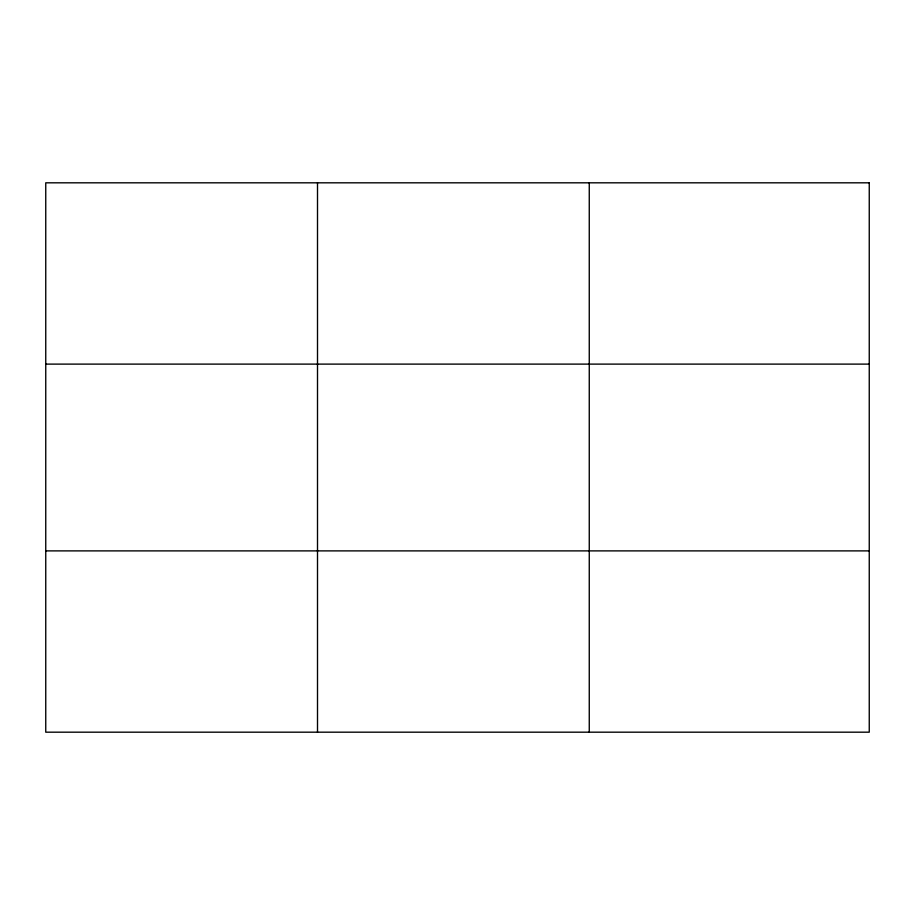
<?xml version="1.0" encoding="UTF-8"?>
<svg xmlns="http://www.w3.org/2000/svg" width="915" height="915" viewBox="0 0 915 915"><rect width="100%" height="100%" fill="white"/><g stroke="black" fill="none" stroke-linecap="round" stroke-linejoin="round"><path stroke-width="1.37" d="M317.505 182.817L317.505 732.183M589.26 182.817L589.26 732.183M45.75 364.113L869.25 364.113M45.75 550.887L869.25 550.887M869.25 182.817L869.25 732.183L45.75 732.183L45.75 182.817L869.25 182.817"/></g></svg>
